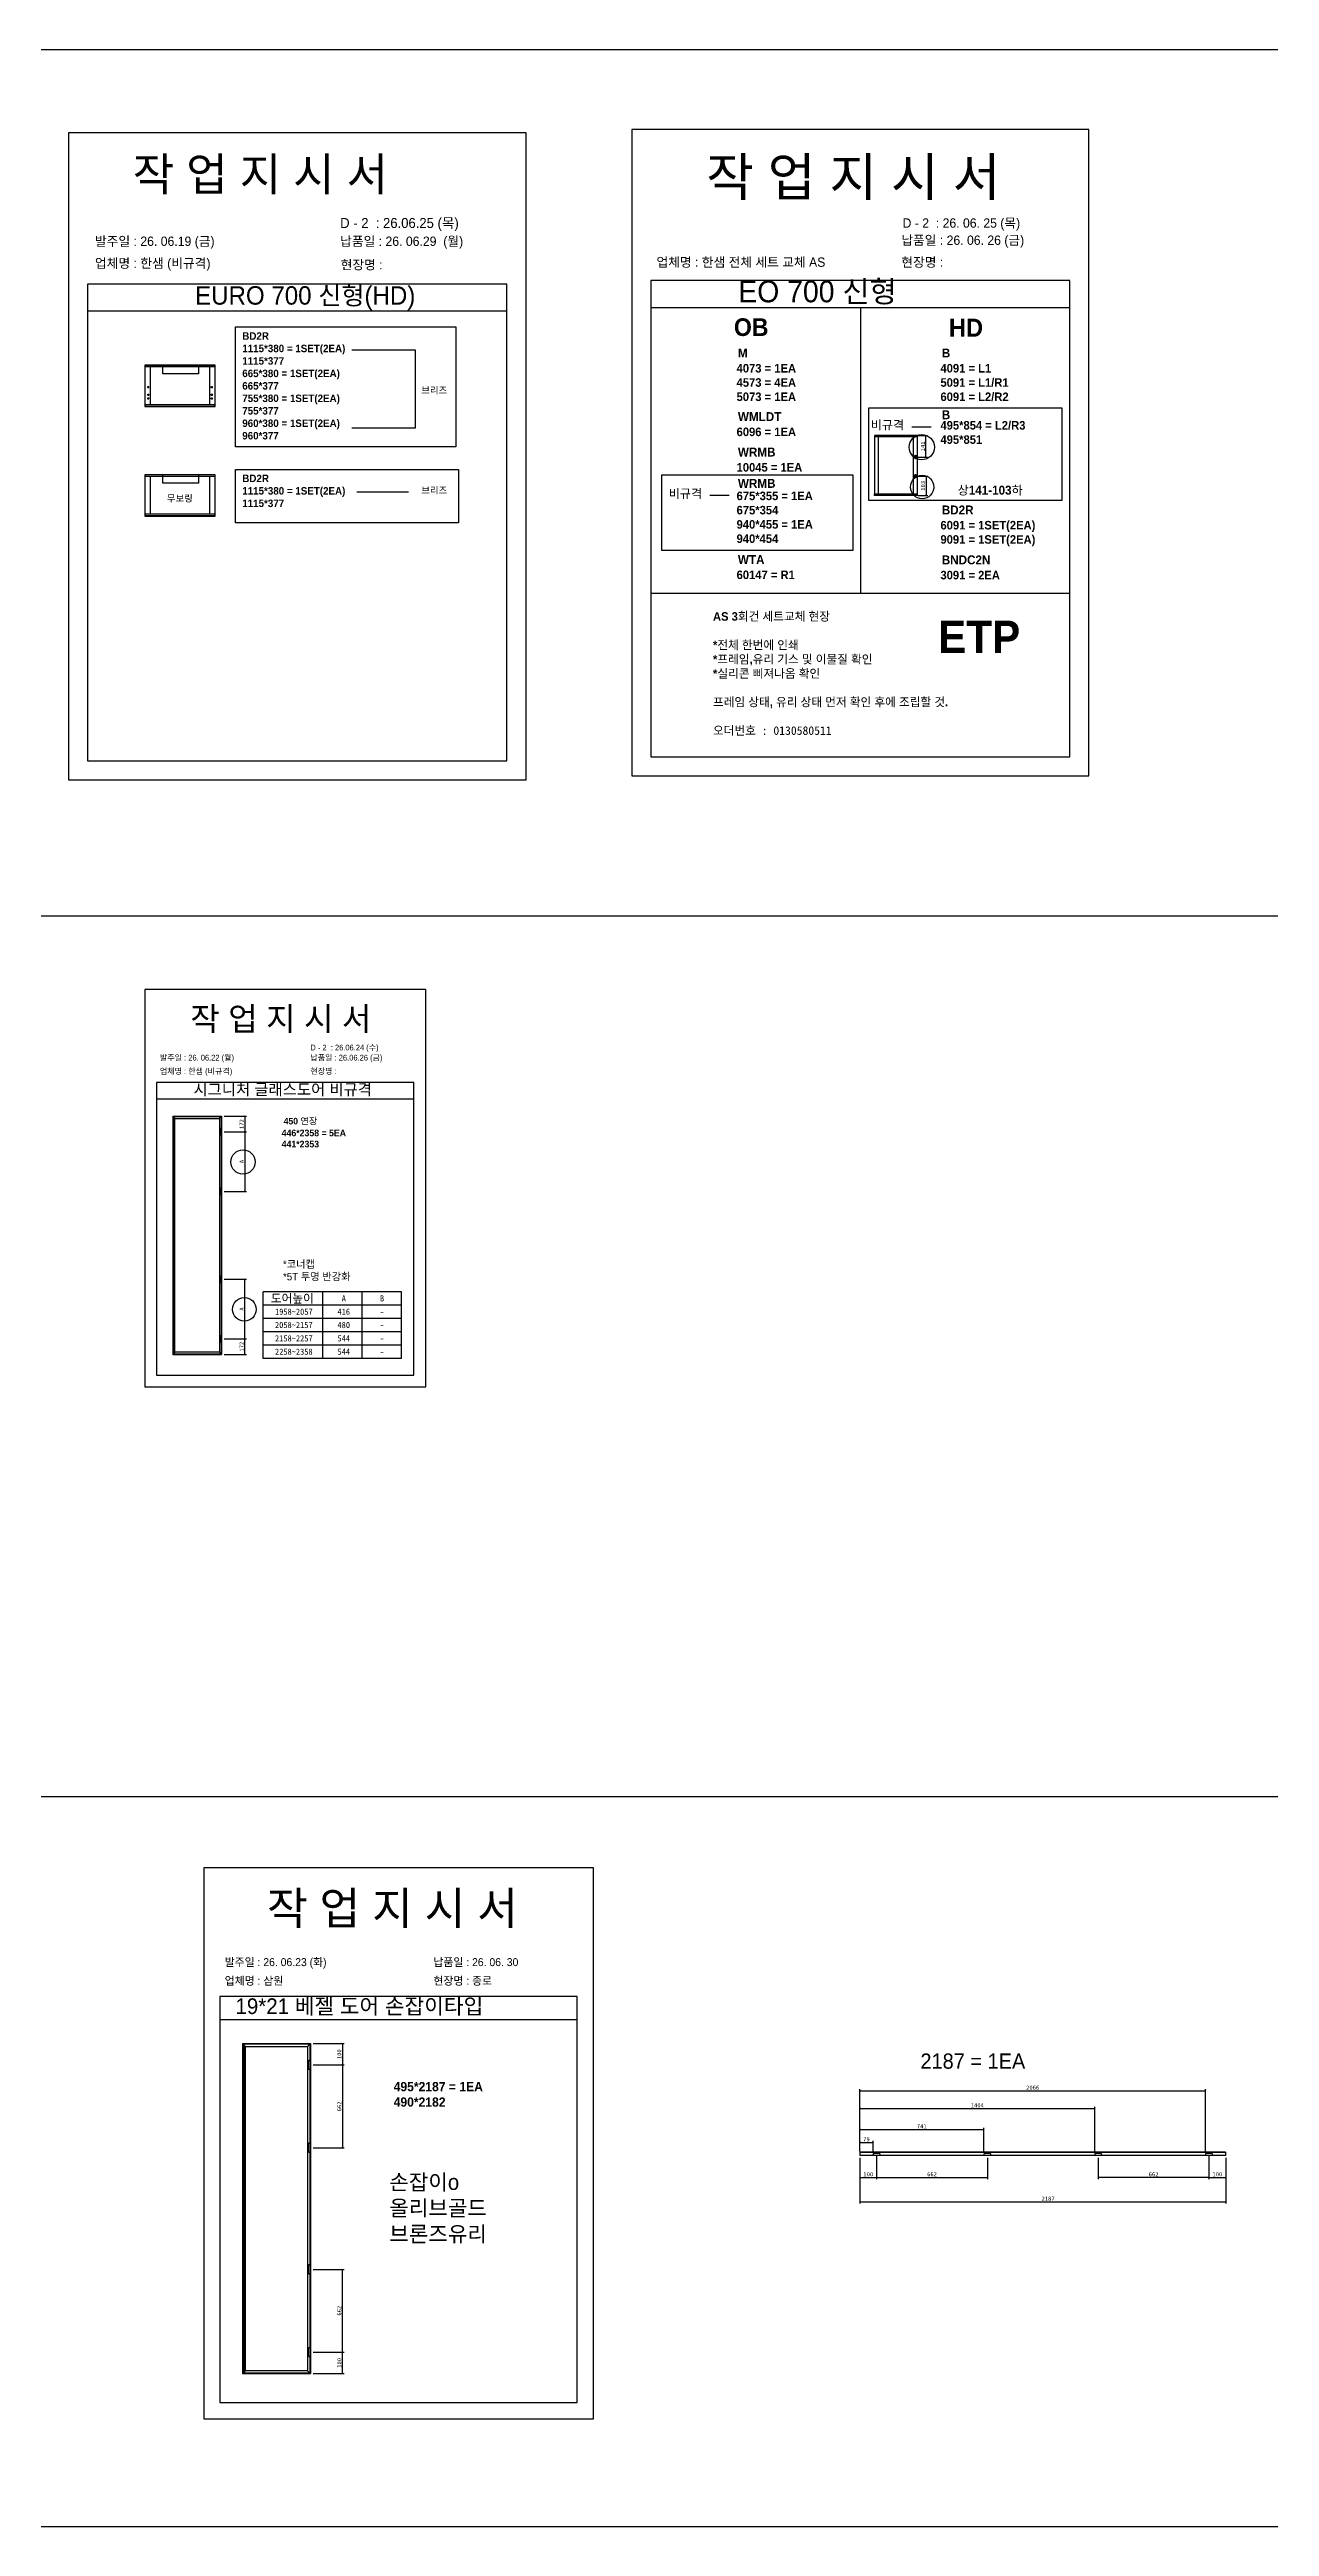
# Model space of a CAD drawing. Header units: millimetres. Extents: x -44117 to 256353, y -2095463 to 65325.
# Drawn here: x 113737 to 121031, y -1049997 to -1035185 of the extents above; entities that cross this region are included whole.
import ezdxf
from ezdxf.enums import TextEntityAlignment as Align

# ---------------------------------------------------------------- set-up
doc = ezdxf.new("R2010")
doc.units = ezdxf.units.MM
doc.header["$LTSCALE"] = 10
doc.layers.add('Layer1', color=7, linetype='Continuous', lineweight=70)
doc.styles.add('MtX_Gulim', font='')
doc.styles.get('MtX_Gulim').set_extended_font_data('Gulim', bold=True)
doc.dimstyles.new('ISO-25', dxfattribs={"dimtxt": 2.5, "dimasz": 2.5, "dimexe": 1, "dimexo": 1, "dimtad": 1, "dimtxsty": 'Standard', "dimblk": 'ARCHTICK', "dimcen": 2.5, "dimadec": 0, "dimazin": 0, "dimtfac": 1, "dimtmove": 0, "dimatfit": 3, "dimfxl": 0, "dimarcsym": 0})

# ---------------------------------------------------------------- blocks, each defined once
blk = doc.blocks.new('_ArchTick')
at = {"color": 0, "linetype": 'ByBlock', "const_width": 0.15}
blk.add_lwpolyline([(-0.5, -0.5), (0.5, 0.5)], dxfattribs=at)
blk = doc.blocks.new('*D7011')
at = {"color": 0, "lineweight": -2}
for p, q in [((118930, -1037494), (118987, -1037494)), ((118977, -1037622), (118977, -1037494)), ((118930, -1037622), (118987, -1037622))]:
    blk.add_line(p, q, dxfattribs=at)
at = {"layer": 'Defpoints', "color": 0}
for p in [(118915, -1037494), (118977, -1037494), (118915, -1037622)]:
    blk.add_point(p, dxfattribs=at)
at = {"color": 0, "lineweight": -2, "xscale": 10, "yscale": 10, "zscale": 10}
for p, rotation in [((118977, -1037494), 90), ((118977, -1037622), 270)]:
    blk.add_blockref('_ArchTick', p, dxfattribs=dict(at, rotation=rotation))
at = {"color": 0, "insert": (118958, -1037558), "char_height": 25, "attachment_point": 5, "rotation": 90}
blk.add_mtext('141', dxfattribs=at)
blk = doc.blocks.new('*D7012')
at = {"color": 0, "lineweight": -2}
for p, q in [((118930, -1037736), (118988, -1037736)), ((118978, -1037736), (118978, -1037852)), ((118930, -1037852), (118988, -1037852))]:
    blk.add_line(p, q, dxfattribs=at)
at = {"layer": 'Defpoints', "color": 0}
for p in [(118915, -1037736), (118915, -1037852), (118978, -1037852)]:
    blk.add_point(p, dxfattribs=at)
at = {"color": 0, "lineweight": -2, "xscale": 10, "yscale": 10, "zscale": 10}
for p, rotation in [((118978, -1037736), 90), ((118978, -1037852), 270)]:
    blk.add_blockref('_ArchTick', p, dxfattribs=dict(at, rotation=rotation))
at = {"color": 0, "insert": (118959, -1037794), "char_height": 25, "attachment_point": 5, "rotation": 90}
blk.add_mtext('103', dxfattribs=at)
blk = doc.blocks.new('*D7026')
at = {"color": 0, "lineweight": -2}
for p, q in [((114781, -1041657), (114914, -1041657)), ((114904, -1041657), (114904, -1042014)), ((114781, -1042014), (114914, -1042014))]:
    blk.add_line(p, q, dxfattribs=at)
at = {"layer": 'Defpoints', "color": 0}
for p in [(114766, -1041657), (114766, -1042014), (114904, -1042014)]:
    blk.add_point(p, dxfattribs=at)
at = {"color": 0, "lineweight": -2, "xscale": 10, "yscale": 10, "zscale": 10}
for p, rotation in [((114904, -1041657), 90), ((114904, -1042014), 270)]:
    blk.add_blockref('_ArchTick', p, dxfattribs=dict(at, rotation=rotation))
at = {"color": 0, "insert": (114885, -1041835), "char_height": 25, "attachment_point": 5, "rotation": 90}
blk.add_mtext('A', dxfattribs=at)
blk = doc.blocks.new('*D7027')
at = {"color": 0, "lineweight": -2}
for p, q in [((114781, -1041564), (114914, -1041564)), ((114904, -1041564), (114904, -1041657)), ((114781, -1041657), (114914, -1041657))]:
    blk.add_line(p, q, dxfattribs=at)
at = {"layer": 'Defpoints', "color": 0}
for p in [(114766, -1041564), (114766, -1041657), (114904, -1041657)]:
    blk.add_point(p, dxfattribs=at)
at = {"color": 0, "lineweight": -2, "xscale": 10, "yscale": 10, "zscale": 10}
for p, rotation in [((114904, -1041564), 90), ((114904, -1041657), 270)]:
    blk.add_blockref('_ArchTick', p, dxfattribs=dict(at, rotation=rotation))
at = {"color": 0, "insert": (114885, -1041611), "char_height": 25, "attachment_point": 5, "rotation": 90}
blk.add_mtext('172', dxfattribs=at)
blk = doc.blocks.new('*D7028')
at = {"color": 0, "lineweight": -2}
for p, q in [((114781, -1042539), (114914, -1042539)), ((114904, -1042895), (114904, -1042539)), ((114781, -1042895), (114914, -1042895))]:
    blk.add_line(p, q, dxfattribs=at)
at = {"layer": 'Defpoints', "color": 0}
for p in [(114766, -1042539), (114904, -1042539), (114766, -1042895)]:
    blk.add_point(p, dxfattribs=at)
at = {"color": 0, "lineweight": -2, "xscale": 10, "yscale": 10, "zscale": 10}
for p, rotation in [((114904, -1042539), 90), ((114904, -1042895), 270)]:
    blk.add_blockref('_ArchTick', p, dxfattribs=dict(at, rotation=rotation))
at = {"color": 0, "insert": (114885, -1042717), "char_height": 25, "attachment_point": 5, "rotation": 90}
blk.add_mtext('A', dxfattribs=at)
blk = doc.blocks.new('*D7029')
at = {"color": 0, "lineweight": -2}
for p, q in [((114781, -1042895), (114914, -1042895)), ((114904, -1042988), (114904, -1042895)), ((114781, -1042988), (114914, -1042988))]:
    blk.add_line(p, q, dxfattribs=at)
at = {"layer": 'Defpoints', "color": 0}
for p in [(114766, -1042895), (114904, -1042895), (114766, -1042988)]:
    blk.add_point(p, dxfattribs=at)
at = {"color": 0, "lineweight": -2, "xscale": 10, "yscale": 10, "zscale": 10}
for p, rotation in [((114904, -1042895), 90), ((114904, -1042988), 270)]:
    blk.add_blockref('_ArchTick', p, dxfattribs=dict(at, rotation=rotation))
at = {"color": 0, "insert": (114885, -1042942), "char_height": 25, "attachment_point": 5, "rotation": 90}
blk.add_mtext('172', dxfattribs=at)
blk = doc.blocks.new('*D7034')
at = {"color": 0, "lineweight": -2}
for p, q in [((115312, -1047237), (115498, -1047237)), ((115488, -1047237), (115488, -1047732)), ((115312, -1047732), (115498, -1047732))]:
    blk.add_line(p, q, dxfattribs=at)
at = {"layer": 'Defpoints', "color": 0}
for p in [(115297, -1047237), (115297, -1047732), (115488, -1047732)]:
    blk.add_point(p, dxfattribs=at)
at = {"color": 0, "lineweight": -2, "xscale": 10, "yscale": 10, "zscale": 10}
for p, rotation in [((115488, -1047237), 90), ((115488, -1047732), 270)]:
    blk.add_blockref('_ArchTick', p, dxfattribs=dict(at, rotation=rotation))
at = {"color": 0, "insert": (115469, -1047485), "char_height": 25, "attachment_point": 5, "rotation": 90}
blk.add_mtext('662', dxfattribs=at)
blk = doc.blocks.new('*D7035')
at = {"color": 0, "lineweight": -2}
for p, q in [((115312, -1047109), (115498, -1047109)), ((115488, -1047109), (115488, -1047237)), ((115312, -1047237), (115498, -1047237))]:
    blk.add_line(p, q, dxfattribs=at)
at = {"layer": 'Defpoints', "color": 0}
for p in [(115297, -1047109), (115297, -1047237), (115488, -1047237)]:
    blk.add_point(p, dxfattribs=at)
at = {"color": 0, "lineweight": -2, "xscale": 10, "yscale": 10, "zscale": 10}
for p, rotation in [((115488, -1047109), 90), ((115488, -1047237), 270)]:
    blk.add_blockref('_ArchTick', p, dxfattribs=dict(at, rotation=rotation))
at = {"color": 0, "insert": (115469, -1047173), "char_height": 25, "attachment_point": 5, "rotation": 90}
blk.add_mtext('100', dxfattribs=at)
blk = doc.blocks.new('*D7036')
at = {"color": 0, "lineweight": -2}
for p, q in [((115312, -1048460), (115498, -1048460)), ((115488, -1048955), (115488, -1048460)), ((115312, -1048955), (115498, -1048955))]:
    blk.add_line(p, q, dxfattribs=at)
at = {"layer": 'Defpoints', "color": 0}
for p in [(115297, -1048460), (115488, -1048460), (115297, -1048955)]:
    blk.add_point(p, dxfattribs=at)
at = {"color": 0, "lineweight": -2, "xscale": 10, "yscale": 10, "zscale": 10}
for p, rotation in [((115488, -1048460), 90), ((115488, -1048955), 270)]:
    blk.add_blockref('_ArchTick', p, dxfattribs=dict(at, rotation=rotation))
at = {"color": 0, "insert": (115469, -1048707), "char_height": 25, "attachment_point": 5, "rotation": 90}
blk.add_mtext('662', dxfattribs=at)
blk = doc.blocks.new('*D7037')
at = {"color": 0, "lineweight": -2}
for p, q in [((115312, -1048955), (115498, -1048955)), ((115488, -1049083), (115488, -1048955)), ((115312, -1049083), (115498, -1049083))]:
    blk.add_line(p, q, dxfattribs=at)
at = {"layer": 'Defpoints', "color": 0}
for p in [(115297, -1048955), (115488, -1048955), (115297, -1049083)]:
    blk.add_point(p, dxfattribs=at)
at = {"color": 0, "lineweight": -2, "xscale": 10, "yscale": 10, "zscale": 10}
for p, rotation in [((115488, -1048955), 90), ((115488, -1049083), 270)]:
    blk.add_blockref('_ArchTick', p, dxfattribs=dict(at, rotation=rotation))
at = {"color": 0, "insert": (115469, -1049019), "char_height": 25, "attachment_point": 5, "rotation": 90}
blk.add_mtext('100', dxfattribs=at)
blk = doc.blocks.new('*D7038')
at = {"color": 0, "lineweight": -2}
for p, q in [((118582, -1047793), (118582, -1048066)), ((120769, -1047793), (120769, -1048066)), ((118582, -1048056), (120769, -1048056))]:
    blk.add_line(p, q, dxfattribs=at)
at = {"layer": 'Defpoints', "color": 0}
for p in [(118582, -1047778), (120769, -1047778), (120769, -1048056)]:
    blk.add_point(p, dxfattribs=at)
at = {"color": 0, "lineweight": -2, "xscale": 10, "yscale": 10, "zscale": 10, "rotation": 180}
blk.add_blockref('_ArchTick', (118582, -1048056), dxfattribs=at)
at = {"color": 0, "lineweight": -2, "xscale": 10, "yscale": 10, "zscale": 10}
blk.add_blockref('_ArchTick', (120769, -1048056), dxfattribs=at)
at = {"color": 0, "insert": (119707, -1048037), "char_height": 25, "attachment_point": 5}
blk.add_mtext('2187', dxfattribs=at)
blk = doc.blocks.new('*D7039')
at = {"color": 0, "lineweight": -2}
for p, q in [((118582, -1047793), (118582, -1047920)), ((118682, -1047782), (118682, -1047920)), ((118582, -1047910), (118682, -1047910))]:
    blk.add_line(p, q, dxfattribs=at)
at = {"layer": 'Defpoints', "color": 0}
for p in [(118582, -1047778), (118682, -1047767), (118682, -1047910)]:
    blk.add_point(p, dxfattribs=at)
at = {"color": 0, "lineweight": -2, "xscale": 10, "yscale": 10, "zscale": 10, "rotation": 180}
blk.add_blockref('_ArchTick', (118582, -1047910), dxfattribs=at)
at = {"color": 0, "lineweight": -2, "xscale": 10, "yscale": 10, "zscale": 10}
blk.add_blockref('_ArchTick', (118682, -1047910), dxfattribs=at)
at = {"color": 0, "insert": (118632, -1047891), "char_height": 25, "attachment_point": 5}
blk.add_mtext('100', dxfattribs=at)
blk = doc.blocks.new('*D7040')
at = {"color": 0, "lineweight": -2}
for p, q in [((120669, -1047782), (120669, -1047920)), ((120769, -1047793), (120769, -1047920)), ((120669, -1047910), (120769, -1047910))]:
    blk.add_line(p, q, dxfattribs=at)
at = {"layer": 'Defpoints', "color": 0}
for p in [(120669, -1047767), (120769, -1047778), (120769, -1047910)]:
    blk.add_point(p, dxfattribs=at)
at = {"color": 0, "lineweight": -2, "xscale": 10, "yscale": 10, "zscale": 10, "rotation": 180}
blk.add_blockref('_ArchTick', (120669, -1047910), dxfattribs=at)
at = {"color": 0, "lineweight": -2, "xscale": 10, "yscale": 10, "zscale": 10}
blk.add_blockref('_ArchTick', (120769, -1047910), dxfattribs=at)
at = {"color": 0, "insert": (120719, -1047891), "char_height": 25, "attachment_point": 5}
blk.add_mtext('100', dxfattribs=at)
blk = doc.blocks.new('*D7041')
at = {"color": 0, "lineweight": -2}
for p, q in [((118682, -1047792), (118682, -1047920)), ((119344, -1047792), (119344, -1047920)), ((118682, -1047910), (119344, -1047910))]:
    blk.add_line(p, q, dxfattribs=at)
at = {"layer": 'Defpoints', "color": 0}
for p in [(118682, -1047777), (119344, -1047777), (119344, -1047910)]:
    blk.add_point(p, dxfattribs=at)
at = {"color": 0, "lineweight": -2, "xscale": 10, "yscale": 10, "zscale": 10, "rotation": 180}
blk.add_blockref('_ArchTick', (118682, -1047910), dxfattribs=at)
at = {"color": 0, "lineweight": -2, "xscale": 10, "yscale": 10, "zscale": 10}
blk.add_blockref('_ArchTick', (119344, -1047910), dxfattribs=at)
at = {"color": 0, "insert": (119013, -1047891), "char_height": 25, "attachment_point": 5}
blk.add_mtext('662', dxfattribs=at)
blk = doc.blocks.new('*D7042')
at = {"color": 0, "lineweight": -2}
for p, q in [((120007, -1047792), (120007, -1047920)), ((120669, -1047792), (120669, -1047920)), ((120669, -1047910), (120007, -1047910))]:
    blk.add_line(p, q, dxfattribs=at)
at = {"layer": 'Defpoints', "color": 0}
for p in [(120007, -1047777), (120669, -1047777), (120007, -1047910)]:
    blk.add_point(p, dxfattribs=at)
at = {"color": 0, "lineweight": -2, "xscale": 10, "yscale": 10, "zscale": 10, "rotation": 180}
blk.add_blockref('_ArchTick', (120007, -1047910), dxfattribs=at)
at = {"color": 0, "lineweight": -2, "xscale": 10, "yscale": 10, "zscale": 10}
blk.add_blockref('_ArchTick', (120669, -1047910), dxfattribs=at)
at = {"color": 0, "insert": (120338, -1047891), "char_height": 25, "attachment_point": 5}
blk.add_mtext('662', dxfattribs=at)
blk = doc.blocks.new('*D7043')
at = {"color": 0, "lineweight": -2}
for p, q in [((118582, -1047746), (118582, -1047691)), ((118582, -1047701), (118661, -1047701)), ((118661, -1047757), (118661, -1047691))]:
    blk.add_line(p, q, dxfattribs=at)
at = {"layer": 'Defpoints', "color": 0}
for p in [(118582, -1047761), (118661, -1047701), (118661, -1047772)]:
    blk.add_point(p, dxfattribs=at)
at = {"color": 0, "lineweight": -2, "xscale": 10, "yscale": 10, "zscale": 10, "rotation": 180}
blk.add_blockref('_ArchTick', (118582, -1047701), dxfattribs=at)
at = {"color": 0, "lineweight": -2, "xscale": 10, "yscale": 10, "zscale": 10}
blk.add_blockref('_ArchTick', (118661, -1047701), dxfattribs=at)
at = {"color": 0, "insert": (118621, -1047682), "char_height": 25, "attachment_point": 5}
blk.add_mtext('79', dxfattribs=at)
blk = doc.blocks.new('*D7044')
at = {"color": 0, "lineweight": -2}
for p, q in [((118582, -1047746), (118582, -1047613)), ((118582, -1047623), (119323, -1047623)), ((119323, -1047757), (119323, -1047613))]:
    blk.add_line(p, q, dxfattribs=at)
at = {"layer": 'Defpoints', "color": 0}
for p in [(119323, -1047623), (118582, -1047761), (119323, -1047772)]:
    blk.add_point(p, dxfattribs=at)
at = {"color": 0, "lineweight": -2, "xscale": 10, "yscale": 10, "zscale": 10, "rotation": 180}
blk.add_blockref('_ArchTick', (118582, -1047623), dxfattribs=at)
at = {"color": 0, "lineweight": -2, "xscale": 10, "yscale": 10, "zscale": 10}
blk.add_blockref('_ArchTick', (119323, -1047623), dxfattribs=at)
at = {"color": 0, "insert": (118952, -1047604), "char_height": 25, "attachment_point": 5}
blk.add_mtext('741', dxfattribs=at)
blk = doc.blocks.new('*D7045')
at = {"color": 0, "lineweight": -2}
for p, q in [((118582, -1047754), (118582, -1047488)), ((118582, -1047498), (119986, -1047498)), ((119986, -1047757), (119986, -1047488))]:
    blk.add_line(p, q, dxfattribs=at)
at = {"layer": 'Defpoints', "color": 0}
for p in [(119986, -1047498), (118582, -1047769), (119986, -1047772)]:
    blk.add_point(p, dxfattribs=at)
at = {"color": 0, "lineweight": -2, "xscale": 10, "yscale": 10, "zscale": 10, "rotation": 180}
blk.add_blockref('_ArchTick', (118582, -1047498), dxfattribs=at)
at = {"color": 0, "lineweight": -2, "xscale": 10, "yscale": 10, "zscale": 10}
blk.add_blockref('_ArchTick', (119986, -1047498), dxfattribs=at)
at = {"color": 0, "insert": (119284, -1047479), "char_height": 25, "attachment_point": 5}
blk.add_mtext('1404', dxfattribs=at)
blk = doc.blocks.new('*D7046')
at = {"color": 0, "lineweight": -2}
for p, q in [((118582, -1047754), (118582, -1047382)), ((118582, -1047392), (120648, -1047392)), ((120648, -1047757), (120648, -1047382))]:
    blk.add_line(p, q, dxfattribs=at)
at = {"layer": 'Defpoints', "color": 0}
for p in [(120648, -1047392), (118582, -1047769), (120648, -1047772)]:
    blk.add_point(p, dxfattribs=at)
at = {"color": 0, "lineweight": -2, "xscale": 10, "yscale": 10, "zscale": 10, "rotation": 180}
blk.add_blockref('_ArchTick', (118582, -1047392), dxfattribs=at)
at = {"color": 0, "lineweight": -2, "xscale": 10, "yscale": 10, "zscale": 10}
blk.add_blockref('_ArchTick', (120648, -1047392), dxfattribs=at)
at = {"color": 0, "insert": (119615, -1047373), "char_height": 25, "attachment_point": 5}
blk.add_mtext('2066', dxfattribs=at)

msp = doc.modelspace()

# ---------------------------------------------------------------- linework, layer by layer
at = {"color": 1}
for p, q in [((104302.82932, -1035185.02714), (196571.97618, -1035185.02714)), ((104302.82932, -1035185.02714), (196571.97618, -1035185.02714)), ((104302.82932, -1035185.02714), (196571.97618, -1035185.02714)), ((104302.82932, -1035185.02714), (196571.97618, -1035185.02714)), ((104302.82932, -1035185.02714), (196571.97618, -1035185.02714)), ((104302.82932, -1035185.02714), (196571.97618, -1035185.02714)), ((104302.82932, -1035185.02714), (196571.97618, -1035185.02714)), ((104302.82932, -1035185.02714), (196571.97618, -1035185.02714)), ((104302.82932, -1035185.02714), (196571.97618, -1035185.02714)), ((104302.82932, -1035185.02714), (196571.97618, -1035185.02714)), ((104302.82932, -1040365.55011), (196571.97618, -1040365.55011)), ((104302.82932, -1040365.55011), (196571.97618, -1040365.55011)), ((104302.82932, -1040365.55011), (196571.97618, -1040365.55011)), ((104302.82932, -1040365.55011), (196571.97618, -1040365.55011)), ((104302.82932, -1040365.55011), (196571.97618, -1040365.55011)), ((104302.82932, -1040365.55011), (196571.97618, -1040365.55011)), ((104302.82932, -1040365.55011), (196571.97618, -1040365.55011)), ((104302.82932, -1040365.55011), (196571.97618, -1040365.55011)), ((104302.82932, -1040365.55011), (196571.97618, -1040365.55011)), ((104302.82932, -1040365.55011), (196571.97618, -1040365.55011)), ((104302.82932, -1045632.70649), (196571.97618, -1045632.70649)), ((104302.82932, -1045632.70649), (196571.97618, -1045632.70649)), ((104302.82932, -1045632.70649), (196571.97618, -1045632.70649)), ((104302.82932, -1045632.70649), (196571.97618, -1045632.70649)), ((104302.82932, -1045632.70649), (196571.97618, -1045632.70649)), ((104302.82932, -1045632.70649), (196571.97618, -1045632.70649)), ((104302.82932, -1045632.70649), (196571.97618, -1045632.70649)), ((104302.82932, -1045632.70649), (196571.97618, -1045632.70649)), ((104302.82932, -1045632.70649), (196571.97618, -1045632.70649)), ((104302.82932, -1045632.70649), (196571.97618, -1045632.70649)), ((104302.82932, -1049997.16342), (196571.97618, -1049997.16342)), ((104302.82932, -1049997.16342), (196571.97618, -1049997.16342)), ((104302.82932, -1049997.16342), (196571.97618, -1049997.16342)), ((104302.82932, -1049997.16342), (196571.97618, -1049997.16342)), ((104302.82932, -1049997.16342), (196571.97618, -1049997.16342)), ((104302.82932, -1049997.16342), (196571.97618, -1049997.16342)), ((104302.82932, -1049997.16342), (196571.97618, -1049997.16342)), ((104302.82932, -1049997.16342), (196571.97618, -1049997.16342)), ((104302.82932, -1049997.16342), (196571.97618, -1049997.16342)), ((104302.82932, -1049997.16342), (196571.97618, -1049997.16342))]:
    msp.add_line(p, q, dxfattribs=at)
for p, q in [((116471.64711, -1036587.3686), (113963.26345, -1036587.3686)), ((119837.42036, -1036566.56288), (117332.64792, -1036566.56288)), ((116471.64711, -1036750.25065), (113963.26345, -1036750.25065)), ((119837.42036, -1036729.21044), (117332.64792, -1036729.21044)), ((118585.03414, -1036729.21044), (118585.03414, -1038436.91276)), ((114306.13756, -1037073.07002), (114306.13756, -1037319.47385)), ((114726.22433, -1037073.70544), (114306.13756, -1037073.70544)), ((114726.22433, -1037083.30743), (114306.13756, -1037083.30743)), ((114725.87131, -1037072.717), (114306.49057, -1037072.717)), ((114307.90263, -1037072.717), (114307.90263, -1037083.30743)), ((114337.90883, -1037083.30743), (114337.90883, -1037309.23645)), ((114694.45306, -1037309.23645), (114694.45306, -1037083.30743)), ((114724.45926, -1037072.717), (114724.45926, -1037083.30743)), ((114726.22433, -1037319.47385), (114726.22433, -1037073.07002)), ((114332.0841, -1037204.03825), (114320.43463, -1037204.03825)), ((114332.0841, -1037249.22405), (114320.43463, -1037249.22405)), ((114332.0841, -1037271.81695), (114320.43463, -1037271.81695)), ((114326.25936, -1037198.21351), (114326.25936, -1037209.86298)), ((114326.25936, -1037243.39931), (114326.25936, -1037255.04878)), ((114326.25936, -1037265.99222), (114326.25936, -1037277.64168)), ((114700.27779, -1037204.03825), (114711.92726, -1037204.03825)), ((114700.27779, -1037249.22405), (114711.92726, -1037249.22405)), ((114700.27779, -1037271.81695), (114711.92726, -1037271.81695)), ((114706.10253, -1037198.21351), (114706.10253, -1037209.86298)), ((114706.10253, -1037243.39931), (114706.10253, -1037255.04878)), ((114706.10253, -1037265.99222), (114706.10253, -1037277.64168)), ((114726.22433, -1037309.23645), (114306.13756, -1037309.23645)), ((114726.22433, -1037318.83843), (114306.13756, -1037318.83843)), ((114306.49057, -1037319.82687), (114725.87131, -1037319.82687)), ((114307.90263, -1037309.23645), (114307.90263, -1037319.82687)), ((114724.45926, -1037319.82687), (114724.45926, -1037309.23645)), ((118668.25114, -1037494.17118), (118668.25114, -1037851.40329)), ((118925.8157, -1037494.63378), (118668.25114, -1037494.63378)), ((118925.8157, -1037501.62422), (118668.25114, -1037501.62422)), ((118925.5587, -1037493.91418), (118668.50814, -1037493.91418)), ((118691.12427, -1037501.11022), (118691.12427, -1037843.95025)), ((119008.73232, -1037442.82315), (118891.65337, -1037442.82315)), ((118902.68556, -1037843.95025), (118902.68556, -1037501.62422)), ((118924.53069, -1037501.62422), (118924.53069, -1037493.91418)), ((118925.8157, -1037851.40329), (118925.8157, -1037494.17118)), ((114306.13756, -1037728.15895), (114306.13756, -1037974.56279)), ((114726.22433, -1037728.79438), (114306.13756, -1037728.79438)), ((114725.87131, -1037727.80594), (114306.49057, -1037727.80594)), ((114307.90263, -1037727.80594), (114307.90263, -1037738.39636)), ((114724.45926, -1037727.80594), (114724.45926, -1037738.39636)), ((114726.22433, -1037974.56279), (114726.22433, -1037728.15895)), ((114726.22433, -1037738.39636), (114306.13756, -1037738.39636)), ((114337.90883, -1037738.39636), (114337.90883, -1037964.32538)), ((114694.45306, -1037964.32538), (114694.45306, -1037738.39636)), ((115882.78193, -1037831.0735), (115574.56842, -1037831.0735)), ((117801.07979, -1037852.81285), (117684.00084, -1037852.81285)), ((118925.8157, -1037843.95025), (118668.25114, -1037843.95025)), ((118925.8157, -1037850.9407), (118668.25114, -1037850.9407)), ((118925.5587, -1037851.6603), (118668.50814, -1037851.6603)), ((118669.53615, -1037851.6603), (118669.53615, -1037843.95025)), ((118924.53069, -1037843.95025), (118924.53069, -1037851.6603)), ((114726.22433, -1037964.32538), (114306.13756, -1037964.32538)), ((114726.22433, -1037973.92737), (114306.13756, -1037973.92737)), ((114306.49057, -1037974.9158), (114725.87131, -1037974.9158)), ((114307.90263, -1037964.32538), (114307.90263, -1037974.9158)), ((114724.45926, -1037974.9158), (114724.45926, -1037964.32538)), ((117332.64792, -1038436.91276), (119837.42036, -1038436.91276)), ((115915.58259, -1041362.05297), (114375.58259, -1041362.05297)), ((115915.58259, -1041462.05297), (114375.58259, -1041462.05297)), ((114473.10779, -1041564.37627), (114473.10779, -1042987.87266)), ((114473.10779, -1041564.37627), (114765.67893, -1041564.37627)), ((114473.10779, -1041564.37627), (114485.57158, -1041576.84007)), ((114473.10779, -1041564.37627), (114479.01169, -1041564.37627)), ((114479.01169, -1041564.37627), (114479.01169, -1042987.87266)), ((114753.21514, -1041576.84007), (114765.67893, -1041564.37627)), ((114765.67893, -1041564.37627), (114765.67893, -1042987.87266)), ((115014.85829, -1043012.86487), (115014.85829, -1042614.0897)), ((115841.67091, -1042614.0897), (115014.85829, -1042614.0897)), ((115370.00274, -1043012.86487), (115370.00274, -1042614.0897)), ((115605.83683, -1043012.86487), (115605.83683, -1042614.0897)), ((115841.67091, -1043012.86487), (115841.67091, -1042614.0897)), ((115841.67091, -1042693.84473), (115014.85829, -1042693.84473)), ((115841.67091, -1042773.59977), (115014.85829, -1042773.59977)), ((115841.67091, -1042853.3548), (115014.85829, -1042853.3548)), ((114485.57158, -1042975.40887), (114473.10779, -1042987.87266)), ((114473.10779, -1042987.87266), (114765.67893, -1042987.87266)), ((114753.21514, -1042975.40887), (114765.67893, -1042987.87266)), ((115841.67091, -1042933.10983), (115014.85829, -1042933.10983)), ((115841.67091, -1043012.86487), (115014.85829, -1043012.86487)), ((116891.28699, -1046828.28626), (114755.58714, -1046828.28626)), ((116891.28699, -1046966.96807), (114755.58714, -1046966.96807)), ((114890.83685, -1047108.87188), (114890.83685, -1049083.00242)), ((114890.83685, -1047108.87188), (115296.57981, -1047108.87188)), ((114890.83685, -1047108.87188), (114908.12187, -1047126.15689)), ((114890.83685, -1047108.87188), (114899.02449, -1047108.87188)), ((114899.02449, -1047108.87188), (114899.02449, -1049083.00242)), ((115279.2948, -1047126.15689), (115296.57981, -1047108.87188)), ((115296.57981, -1047108.87188), (115296.57981, -1049083.00242)), ((118581.53113, -1047759.39263), (118581.53113, -1047778.39263)), ((120768.53592, -1047759.39263), (120768.53592, -1047778.39263)), ((114908.12187, -1049065.7174), (114890.83685, -1049083.00242)), ((114890.83685, -1049083.00242), (115296.57981, -1049083.00242)), ((115279.2948, -1049065.7174), (115296.57981, -1049083.00242))]:
    msp.add_line(p, q)
at = {"linetype": 'Continuous'}
for p, q in [((114485.57158, -1042975.40887), (114485.57158, -1041576.84007)), ((114485.57158, -1041576.84007), (114753.21514, -1041576.84007)), ((114753.21514, -1041576.84007), (114753.21514, -1042975.40887)), ((114753.21514, -1042975.40887), (114485.57158, -1042975.40887)), ((114908.12187, -1049065.7174), (114908.12187, -1047126.15689)), ((114908.12187, -1047126.15689), (115279.2948, -1047126.15689)), ((115279.2948, -1047126.15689), (115279.2948, -1049065.7174)), ((120768.53592, -1047759.39263), (118581.53113, -1047759.39263)), ((120768.53592, -1047760.79263), (118581.53113, -1047760.79263)), ((120768.53592, -1047778.39263), (118581.53113, -1047778.39263)), ((115279.2948, -1049065.7174), (114908.12187, -1049065.7174))]:
    msp.add_line(p, q, dxfattribs=at)
for points in [[(117218.79462, -1039528.09892), (119951.27365, -1039528.09892), (119951.27365, -1035663.59286), (117218.79462, -1035663.59286)], [(113849.24601, -1039553.17439), (116585.66455, -1039553.17439), (116585.66455, -1035683.09674), (113849.24601, -1035683.09674)], [(114848.07598, -1036842.67548), (116166.01108, -1036842.67548), (116166.01108, -1037560.96791), (114848.07598, -1037560.96791)], [(118635.77338, -1037327.06156), (119789.88345, -1037327.06156), (119789.88345, -1037881.59904), (118635.77338, -1037881.59904)], [(114847.63018, -1037696.96293), (116182.10534, -1037696.96293), (116182.10534, -1038015.22688), (114847.63018, -1038015.22688)], [(117397.12105, -1037728.98978), (118540.05992, -1037728.98978), (118540.05992, -1038180.57303), (117397.12105, -1038180.57303)], [(114305.58259, -1043182.88324), (115985.58259, -1043182.88324), (115985.58259, -1040806.88324), (114305.58259, -1040806.88324)], [(114475.07575, -1041566.34424), (114763.71097, -1041566.34424), (114763.71097, -1042985.9047), (114475.07575, -1042985.9047)], [(114658.50988, -1049353.44662), (116988.36426, -1049353.44662), (116988.36426, -1046058.36685), (114658.50988, -1046058.36685)], [(114893.56606, -1047111.60109), (115293.8506, -1047111.60109), (115293.8506, -1049080.2732), (114893.56606, -1049080.2732)]]:
    msp.add_lwpolyline(points, close=True)
for points in [[(113963.26345, -1036587.3686), (113963.26345, -1039439.15695), (116471.64711, -1039439.15695), (116471.64711, -1036587.3686)], [(117332.64792, -1036566.56288), (117332.64792, -1039414.24563), (119837.42036, -1039414.24563), (119837.42036, -1036566.56288)], [(115543.94598, -1036979.92681), (115922.58237, -1036979.92681), (115922.58237, -1037449.29635), (115543.94598, -1037449.29635)], [(114627.14021, -1037072.717), (114627.14021, -1037123.59463), (114413.39386, -1037123.59463), (114413.39386, -1037072.717)], [(114627.14021, -1037727.80594), (114627.14021, -1037778.68356), (114413.39386, -1037778.68356), (114413.39386, -1037727.80594)], [(114375.58259, -1041362.05297), (114375.58259, -1043112.88324), (115915.58259, -1043112.88324), (115915.58259, -1041362.05297)], [(114755.58714, -1046828.28626), (114755.58714, -1049256.36935), (116891.28699, -1049256.36935), (116891.28699, -1046828.28626)]]:
    msp.add_lwpolyline(points)
for points in [[(114761.07652, -1041676.20088), (114761.07652, -1041676.20088, 0.4142135624), (114765.67893, -1041671.59846), (114765.67893, -1041642.14301, 0.4142135624), (114761.07652, -1041637.5406), (114761.07652, -1041637.5406, 0.4142135624), (114756.47411, -1041642.14301), (114756.47411, -1041671.59846, 0.4142135624)], [(114761.07652, -1042033.05896), (114761.07652, -1042033.05896, 0.4142135624), (114765.67893, -1042028.45654), (114765.67893, -1041999.0011, 0.4142135624), (114761.07652, -1041994.39868), (114761.07652, -1041994.39868, 0.4142135624), (114756.47411, -1041999.0011), (114756.47411, -1042028.45654, 0.4142135624)], [(114761.07652, -1042557.85025), (114761.07652, -1042557.85025, 0.4142135624), (114765.67893, -1042553.24784), (114765.67893, -1042523.79239, 0.4142135624), (114761.07652, -1042519.18998), (114761.07652, -1042519.18998, 0.4142135624), (114756.47411, -1042523.79239), (114756.47411, -1042553.24784, 0.4142135624)], [(114761.07652, -1042914.70833), (114761.07652, -1042914.70833, 0.4142135624), (114765.67893, -1042910.10592), (114765.67893, -1042880.65047, 0.4142135624), (114761.07652, -1042876.04806), (114761.07652, -1042876.04806, 0.4142135624), (114756.47411, -1042880.65047), (114756.47411, -1042910.10592, 0.4142135624)], [(115290.1971, -1047263.95226), (115290.1971, -1047263.95226, 0.4142135624), (115296.57981, -1047257.56955), (115296.57981, -1047216.7202, 0.4142135624), (115290.1971, -1047210.33749), (115290.1971, -1047210.33749, 0.4142135624), (115283.81439, -1047216.7202), (115283.81439, -1047257.56955, 0.4142135624)], [(115290.1971, -1047758.8495), (115290.1971, -1047758.8495, 0.4142135624), (115296.57981, -1047752.46679), (115296.57981, -1047711.61744, 0.4142135624), (115290.1971, -1047705.23473), (115290.1971, -1047705.23473, 0.4142135624), (115283.81439, -1047711.61744), (115283.81439, -1047752.46679, 0.4142135624)], [(115290.1971, -1048486.63956), (115290.1971, -1048486.63956, 0.4142135624), (115296.57981, -1048480.25685), (115296.57981, -1048439.4075, 0.4142135624), (115290.1971, -1048433.02479), (115290.1971, -1048433.02479, 0.4142135624), (115283.81439, -1048439.4075), (115283.81439, -1048480.25685, 0.4142135624)], [(115290.1971, -1048981.5368), (115290.1971, -1048981.5368, 0.4142135624), (115296.57981, -1048975.15409), (115296.57981, -1048934.30474, 0.4142135624), (115290.1971, -1048927.92203), (115290.1971, -1048927.92203, 0.4142135624), (115283.81439, -1048934.30474), (115283.81439, -1048975.15409, 0.4142135624)]]:
    msp.add_lwpolyline(points, format="xyb", close=True, dxfattribs=at)
at = {"color": 2, "linetype": 'Continuous'}
for points in [[(118660.53133, -1047771.99263), (118660.53133, -1047771.99263, 0.4142135624), (118665.53133, -1047776.99263), (118697.53133, -1047776.99263, 0.4142135624), (118702.53133, -1047771.99263), (118702.53133, -1047771.99263, 0.4142135624), (118697.53133, -1047766.99263), (118665.53133, -1047766.99263, 0.4142135624)], [(119322.53133, -1047771.99263), (119322.53133, -1047771.99263, 0.4142135624), (119327.53133, -1047776.99263), (119359.53133, -1047776.99263, 0.4142135624), (119364.53133, -1047771.99263), (119364.53133, -1047771.99263, 0.4142135624), (119359.53133, -1047766.99263), (119327.53133, -1047766.99263, 0.4142135624)], [(119985.53133, -1047771.99263), (119985.53133, -1047771.99263, 0.4142135624), (119990.53133, -1047776.99263), (120022.53133, -1047776.99263, 0.4142135624), (120027.53133, -1047771.99263), (120027.53133, -1047771.99263, 0.4142135624), (120022.53133, -1047766.99263), (119990.53133, -1047766.99263, 0.4142135624)], [(120647.53133, -1047771.99263), (120647.53133, -1047771.99263, 0.4142135624), (120652.53133, -1047776.99263), (120684.53133, -1047776.99263, 0.4142135624), (120689.53133, -1047771.99263), (120689.53133, -1047771.99263, 0.4142135624), (120684.53133, -1047766.99263), (120652.53133, -1047766.99263, 0.4142135624)]]:
    msp.add_lwpolyline(points, format="xyb", close=True, dxfattribs=at)
for centre in [(114326.25936, -1037204.03825), (114326.25936, -1037249.22405), (114326.25936, -1037271.81695), (114706.10253, -1037204.03825), (114706.10253, -1037249.22405), (114706.10253, -1037271.81695)]:
    msp.add_circle(centre, 3.53014)
at = {"color": 1}
for centre, radius in [((118951.82218, -1037562.80547), 75.20575), ((118953.94065, -1037801.13355), 69.90957), ((114893.32537, -1041837.44534), 72.59818), ((114901.39183, -1042718.7066), 70.58157)]:
    msp.add_circle(centre, radius, dxfattribs=at)
for centre, radius, start, end in [((114306.49057, -1037073.07002), 0.35301, 90, 180), ((114725.87131, -1037073.07002), 0.35301, 0, 90), ((114306.49057, -1037319.47385), 0.35301, 180, 270), ((114725.87131, -1037319.47385), 0.35301, 270, 0), ((118925.5587, -1037494.17118), 0.257, 0, 90), ((114306.49057, -1037728.15895), 0.35301, 90, 180), ((114725.87131, -1037728.15895), 0.35301, 0, 90), ((118668.50814, -1037851.4033), 0.257, 180, 270), ((118925.5587, -1037851.4033), 0.257, 270, 0), ((114306.49057, -1037974.56279), 0.35301, 180, 270), ((114725.87131, -1037974.56279), 0.35301, 270, 0)]:
    msp.add_arc(centre, radius, start, end)
at = {"layer": 'Layer1'}
for p, q in [((118914.70024, -1037612.359), (118914.70024, -1037631.30317)), ((118914.70024, -1037745.43556), (118914.70024, -1037726.49139))]:
    msp.add_line(p, q, dxfattribs=at)
for points in [[(118924.17232, -1037621.83108), (118905.22816, -1037621.83108)], [(118924.17232, -1037735.96347), (118905.22816, -1037735.96347)]]:
    msp.add_lwpolyline(points, close=True, dxfattribs=at)
for centre in [(118914.70024, -1037621.83108), (118914.70024, -1037735.96347)]:
    msp.add_circle(centre, 6.31472, dxfattribs=at)

# ---------------------------------------------------------------- texts
at = {"linetype": 'Continuous', "style": 'MtX_Gulim'}
for s, height, p in [('OB', 105.582433, (117828.46144, -1036897.81388)), ('HD', 108.091558, (119113.95886, -1036902.48949)), ('M', 53.27809, (117852.54516, -1037026.37541)), ('B', 53.27809, (119071.54365, -1037026.37541)), ('WMLDT', 53.278086, (117852.54516, -1037406.7552)), ('비규격', 53.278086, (118645.89088, -1037456.93525)), ('B', 53.27809, (119071.54365, -1037396.02691)), ('WRMB', 53.278086, (117852.54516, -1037619.00418)), ('비규격', 53.278086, (117438.23835, -1037866.92495)), ('WRMB', 53.278086, (117852.54516, -1037806.23096)), ('BD2R', 53.278086, (119071.54365, -1037964.97791)), ('WTA', 53.278086, (117852.54516, -1038261.81561)), ('BNDC2N', 53.278086, (119071.54365, -1038263.53191)), ('ETP', 192.84667, (119049.8079, -1038793.22024)), ('450 연장', 39.271262, (115136.52849, -1041612.93248)), ('도어높이', 51.111877, (115060.05264, -1042679.26479))]:
    msp.add_text(s, height=height, dxfattribs=at).set_placement(p)
at = {"color": 1, "linetype": 'Continuous', "style": 'MtX_Gulim'}
msp.add_text('상141-103하', height=53.278086, dxfattribs=at).set_placement((119166.05052, -1037846.68794))
for s, height, p in [('1958~2057', 36.776263, (115197.16449, -1042751.04706)), ('416', 36.776263, (115495.83134, -1042751.04706)), ('A', 36.77626, (115495.83134, -1042671.29203)), ('B', 36.77626, (115724.46828, -1042671.29203)), ('-', 36.77626, (115724.46828, -1042751.04706)), ('2058~2157', 36.776263, (115197.16449, -1042830.80209)), ('2158~2257', 36.776263, (115197.16449, -1042910.55713)), ('480', 36.776263, (115495.83134, -1042830.80209)), ('544', 36.776263, (115495.83134, -1042910.55713)), ('-', 36.77626, (115724.46828, -1042830.80209)), ('-', 36.77626, (115724.46828, -1042910.55713)), ('2258~2358', 36.776263, (115197.16449, -1042990.31216)), ('544', 36.776263, (115495.83134, -1042990.31216)), ('-', 36.77626, (115724.46828, -1042990.31216))]:
    msp.add_text(s, height=height).set_placement(p, align=Align.CENTER)
at = {"attachment_point": 1}
for s, width, gutter_width, heights, insert, char_height in [('{\\fGulim|b0|i0|c129|p50;작 업 지 시 서}', 4666.4485321, 17.63682, [-219.88959], (114233.95406, -1035831.41667), 197.5323919), ('{\\fGulim|b0|i0|c129|p50;작 업 지 시 서}', 5379.2750319, 20.33095, [-253.47897], (117662.50791, -1035833.01065), 227.706586), ('\\pt11;{\\fGulim|b0|i0|c129|p50;발주일 : 26. 06.19 (금)}', 5387.0305146, 20.36026, [56.20102], (114008.21442, -1036303.48669), 55.8685452), ('{\\fGulim|b0|i0|c129|p50;납품일 : 26. 06.29  (월)}', 5387.0305146, 20.36026, [57.15569], (115474.11706, -1036303.48669), 55.8685452), ('{\\fGulim|b0|i0|c129|p50;납품일 : 26. 06. 26 (금)}', 5379.2750319, 20.33095, [57.0734], (118829.57493, -1036297.25008), 55.7881136), ('{\\fGulim|b0|i0|c129|p50;업체명 : 한샘 (비규격)}', 5387.0305146, 20.36026, [58.82126], (114008.21442, -1036434.86113), 55.8685452), ('{\\fGulim|b0|i0|c129|p50;현장명 :  }', 5350.1178156, 20.22075, [61.9135], (115478.01509, -1036444.23054), 55.485726), ('{\\fGulim|b0|i0|c129|p50;업체명 : 한샘 전체 세트 교체 AS}', 5379.2750319, 20.33095, [58.73657], (117365.78268, -1036428.43539), 55.7881136), ('{\\fGulim|b0|i0|c129|p50;EO 700 신형}', 3062.2977662, 11.57394, [-144.64497], (117854.86183, -1036566.97173), 129.6281312), ('{\\fGulim|b0|i0|c129|p50;현장명 :}', 5379.2750319, 20.33095, [64.23516], (118829.57493, -1036428.43539), 55.7881136), ('{\\fGulim|b0|i0|c129|p50;EURO 700 신형(HD)}', 2601.342149, 9.83176, [-138.56106], (114606.72874, -1036600.39374), 110.1157193), ('{\\f굴림|b1|i0|c129|p50;BD2R\\P1115*380 = 1SET(2EA)\\P\\C1;1115*377\\P\\C256;665*380 = 1SET(2EA)\\P\\C1;665*377\\P\\C256;755*380 = 1SET(2EA)\\P\\C1;755*377\\P\\C256;960*380 = 1SET(2EA)\\P\\C1;960*377}', 13523.3068054, 173.92171, [-662.85467], (114888.96714, -1036875.65489), 44.7227247), ('{\\f굴림|b1|i0|c129|p50;4073 = 1EA\\P4573 = 4EA\\P5073 = 1EA}', 15475.3928796, 199.02726, [-223.60104], (117844.49391, -1037065.23671), 51.1784392), ('{\\f굴림|b1|i0|c129|p50;4091 = L1\\P5091 = L1/R1\\P6091 = L2/R2\\P\\P495*854 = L2/R3\\P\\C1;495*851}', 15475.3928796, 199.02726, [1444.47162], (119063.49241, -1037065.23671), 51.1784392), ('{\\f굴림|b1|i0|c129|p50;브리즈}', 12072.7918459, 155.2668, [-44.36194], (115959.55753, -1037202.54631), 39.9257485), ('{\\f굴림|b1|i0|c129|p50;6096 = 1EA}', 15475.3928796, 199.02726, [-52.73546], (117844.49391, -1037445.6165), 51.1784392), ('{\\f굴림|b1|i0|c129|p50;BD2R\\P1115*380 = 1SET(2EA)\\P\\C1;1115*377}', 13523.3068054, 173.92171, [-200.18743], (114888.96714, -1037727.21598), 44.7227247), ('{\\f굴림|b1|i0|c129|p50;10045 = 1EA\\P\\P675*355 = 1EA\\P\\C1;675*354\\P\\C256;940*455 = 1EA\\P\\C1;940*454}', 15475.3928796, 199.02726, [-479.56093], (117844.49391, -1037657.86548), 51.1784392), ('{\\f굴림|b1|i0|c129|p50;무보링}', 12072.7918459, 155.2668, [-44.46757], (114438.47604, -1037849.24763), 39.9257485), ('{\\f굴림|b1|i0|c129|p50;브리즈}', 12072.7918459, 155.2668, [-44.36194], (115959.55753, -1037801.10588), 39.9257485), ('{\\f굴림|b1|i0|c129|p50;6091 = 1SET(2EA)\\P9091 = 1SET(2EA)}', 15475.3928796, 199.02726, [1444.47162], (119063.49241, -1038003.83921), 51.1784392), ('{\\f굴림|b1|i0|c129|p50;60147 = R1}', 15475.3928796, 199.02726, [-52.66776], (117844.49391, -1038300.67691), 51.1784392), ('{\\f굴림|b1|i0|c129|p50;3091 = 2EA}', 15475.3928796, 199.02726, [1444.47162], (119063.49241, -1038302.39321), 51.1784392), ('{\\f굴림|b1|i0|c129|p50;AS 3회건 세트교체 현장\\P\\P*전체 한번에 인쇄\\P*프레임,유리 기스 및 이물질 확인\\P*실리콘 삐져나옴 확인\\P\\P\\C1;프레임 상태, 유리 상태 먼저 확인 후에 조립할 것.\\P\\C256;\\P\\f굴림|b0|i0|c129|p50;오더번호} : 0130580511', 15475.3928796, 199.02726, [-751.0616], (117703.33012, -1038549.57523), 51.1784392), ('{\\fGulim|b0|i0|c129|p50;작 업 지 시 서}', 3307.3198183, 12.5, [-155.84554], (114578.38919, -1040911.04576), 140), ('{\\fGulim|b0|i0|c129|p50;\\C1;D - 2  : 26.06.24 (수)}', 3307.3198183, 12.5, [35.09023], (115295.9327, -1041136.00675), 34.3), ('{\\fGulim|b0|i0|c129|p50;업체명 : 한샘 (비규격)}', 3307.3198183, 12.5, [36.11279], (114395.95472, -1041277.12855), 34.3), ('\\pt11;{\\fGulim|b0|i0|c129|p50;발주일 : 26. 06.22 (월)}', 3307.3198183, 12.5, [34.50412], (114395.95472, -1041196.47237), 34.3), ('{\\fGulim|b0|i0|c129|p50;현장명 : }', 3307.3198183, 12.5, [-38.2735], (115295.9327, -1041277.12855), 34.3), ('{\\fGulim|b0|i0|c129|p50;납품일 : 26.06.26 (금)}', 3307.3198183, 12.5, [35.09023], (115295.9327, -1041196.47237), 34.3), ('{\\fGulim|b0|i0|c129|p50;시그니처 글래스도어 비규격}', 1597.0710432, 6.03612, [-75.34624], (114597.30466, -1041369.83518), 67.6045736), ('{\\f굴림|b1|i0|c129|p50;446*2358 = 5EA\\P\\C1;441*2353}', 12072.7918459, 155.2668, [-107.68333], (115124.45603, -1041643.76935), 39.9257485), ('{\\fGulim|b0|i0|c129|p50;*코너캡\\P*5T 투명 반강화}', 1055.7982644, 3.99038, [-126.38025], (115132.1878, -1042426.1064), 44.6923083), ('{\\fGulim|b0|i0|c129|p50;작 업 지 시 서}', 4586.6509344, 17.33523, [-216.12941], (115036.84301, -1046202.8213), 194.1545318), ('\\pt11;{\\fGulim|b0|i0|c129|p50;발주일 : 26. 06.23 (화)}', 4586.6509344, 17.33523, [47.85094], (114783.83958, -1046598.6561), 47.5678603), ('{\\fGulim|b0|i0|c129|p50;납품일 : 26. 06. 30}', 4586.6509344, 17.33523, [48.66377], (116031.94532, -1046598.6561), 47.5678603), ('{\\fGulim|b0|i0|c129|p50;업체명 : 삼원}', 4586.6509344, 17.33523, [50.08187], (114783.83958, -1046710.51155), 47.5678603), ('{\\fGulim|b0|i0|c129|p50;현장명 : 종로}', 4586.6509344, 17.33523, [-53.07838], (116031.94532, -1046710.51155), 47.5678603), ('{\\fGulim|b0|i0|c129|p50;19*21 베젤 도어 손잡이타입}', 2214.8470045, 8.371, [-104.49153], (114848.21653, -1046839.07877), 93.7552452), ('{\\fGulim|b0|i0|c129|p50;2187 = 1EA}', 2155.3243433, 8.14604, [-94.0298], (118943.65732, -1047168.74002), 91.2356303), ('{\\f굴림|b1|i0|c129|p50;495*2187 = 1EA\\P\\C1;490*2182}', 16742.7660593, 215.32681, [-149.3372], (115794.13838, -1047339.23862), 55.36975), ('{\\fGulim|b0|i0|c129|p50;손잡이o\\P올리브골드\\P브론즈유리}', 2196.3001896, 8.30091, [-421.81132], (115768.21725, -1047891.55706), 92.9701521)]:
    msp.add_mtext_dynamic_manual_height_columns(s, width=width, gutter_width=gutter_width, heights=heights, dxfattribs=dict(at, insert=insert, char_height=char_height))
at = {"color": 1, "attachment_point": 1}
for s, width, gutter_width, heights, insert, char_height in [('{\\fGulim|b0|i0|c129|p50;D - 2  : 26.06.25 (목)}', 5759.0217184, 21.7662, [61.10247], (115474.43152, -1036192.42782), 59.7264419), ('{\\fGulim|b0|i0|c129|p50;D - 2  : 26. 06. 25 (목)}', 5379.2750319, 20.33095, [57.0734], (118837.15024, -1036194.61612), 55.7881136)]:
    msp.add_mtext_dynamic_manual_height_columns(s, width=width, gutter_width=gutter_width, heights=heights, dxfattribs=dict(at, insert=insert, char_height=char_height))

# ---------------------------------------------------------------- dimensions: what is measured, and where the dimension line sits
for base, p1, p2, text, override, picture, middle in [((118976.98971, -1037493.91418), (118914.70024, -1037621.83108), (118914.70024, -1037493.91418), '141', {"dimscale": 10, "dimasz": 1, "dimexo": 1.5, "dimtxsty": 'Standard'}, '*D7011', (118958.23971, -1037557.87263)), ((118977.98598, -1037851.6603), (118914.70024, -1037735.96347), (118914.70024, -1037851.6603), '103', {"dimscale": 10, "dimasz": 1, "dimexo": 1.5, "dimtxsty": 'Standard'}, '*D7012', (118959.23598, -1037793.81189)), ((114903.81761, -1041656.87074), (114765.67893, -1041564.37627), (114765.67893, -1041656.87074), '172', {"dimscale": 10, "dimasz": 1, "dimexo": 1.5}, '*D7027', (114885.06761, -1041610.62351)), ((114903.81761, -1042013.72882), (114765.67893, -1041656.87074), (114765.67893, -1042013.72882), 'A', {"dimscale": 10, "dimasz": 1, "dimexo": 1.5, "dimtxsty": 'Standard'}, '*D7026', (114885.06761, -1041835.29978)), ((114903.81761, -1042538.52012), (114765.67893, -1042895.3782), (114765.67893, -1042538.52012), 'A', {"dimscale": 10, "dimasz": 1, "dimexo": 1.5, "dimtxsty": 'Standard'}, '*D7028', (114885.06761, -1042716.94916)), ((114903.81761, -1042895.3782), (114765.67893, -1042987.87266), (114765.67893, -1042895.3782), '172', {"dimscale": 10, "dimasz": 1, "dimexo": 1.5}, '*D7029', (114885.06761, -1042941.62543)), ((115488.15303, -1047237.14488), (115296.57981, -1047108.87188), (115296.57981, -1047237.14488), '100', {"dimscale": 10, "dimasz": 1, "dimexo": 1.5, "dimtxsty": 'Standard'}, '*D7035', (115469.40303, -1047173.00838)), ((115488.15303, -1047732.04212), (115296.57981, -1047237.14488), (115296.57981, -1047732.04212), '662', {"dimscale": 10, "dimasz": 1, "dimexo": 1.5, "dimtxsty": 'Standard'}, '*D7034', (115469.40303, -1047484.5935)), ((115488.15303, -1048459.83218), (115296.57981, -1048954.72942), (115296.57981, -1048459.83218), '662', {"dimscale": 10, "dimasz": 1, "dimexo": 1.5, "dimtxsty": 'Standard'}, '*D7036', (115469.40303, -1048707.2808)), ((115488.15303, -1048954.72942), (115296.57981, -1049083.00242), (115296.57981, -1048954.72942), '100', {"dimscale": 10, "dimasz": 1, "dimexo": 1.5, "dimtxsty": 'Standard'}, '*D7037', (115469.40303, -1049018.86592))]:
    dim = msp.add_linear_dim(base=base, p1=p1, p2=p2, angle=90, text=text, dimstyle='ISO-25', override=override)
    dim.commit()
    dim.dimension.update_dxf_attribs({"geometry": picture, "text_midpoint": middle})
for base, p1, p2, picture, middle in [((120647.53133, -1047392.13124), (118581.53113, -1047768.89263), (120647.53133, -1047771.99263), '*D7046', (119614.53123, -1047373.38124)), ((119985.53133, -1047498.06668), (118581.53113, -1047768.89263), (119985.53133, -1047771.99263), '*D7045', (119283.53123, -1047479.31668)), ((119322.53133, -1047622.86375), (118581.53113, -1047760.79263), (119322.53133, -1047771.99263), '*D7044', (118952.03123, -1047604.11375)), ((118660.53133, -1047701.05993), (118581.53113, -1047760.79263), (118660.53133, -1047771.99263), '*D7043', (118621.03123, -1047682.30993)), ((118681.53133, -1047909.98222), (118581.53113, -1047778.39263), (118681.53133, -1047766.99263), '*D7039', (118631.53123, -1047891.23222)), ((119343.53133, -1047909.98222), (118681.53133, -1047776.99263), (119343.53133, -1047776.99263), '*D7041', (119012.53133, -1047891.23222)), ((120006.53133, -1047909.98222), (120668.53133, -1047776.99263), (120006.53133, -1047776.99263), '*D7042', (120337.53133, -1047891.23222)), ((120768.53592, -1047909.98222), (120668.53133, -1047766.99263), (120768.53592, -1047778.39263), '*D7040', (120718.53363, -1047891.23222))]:
    dim = msp.add_linear_dim(base=base, p1=p1, p2=p2, dimstyle='ISO-25', override={"dimscale": 10, "dimasz": 1, "dimexo": 1.5})
    dim.commit()
    dim.dimension.update_dxf_attribs({"geometry": picture, "text_midpoint": middle})
dim = msp.add_linear_dim(base=(120768.53592, -1048055.51565), p1=(118581.53113, -1047778.39263), p2=(120768.53592, -1047778.39263), dimstyle='ISO-25', override={"dimscale": 10, "dimasz": 1, "dimexo": 1.5})
dim.commit()
dim.dimension.update_dxf_attribs({"geometry": '*D7038', "text_midpoint": (119706.53353, -1048055.51565), "dimtype": 160})

doc.saveas('drawing.dxf')
